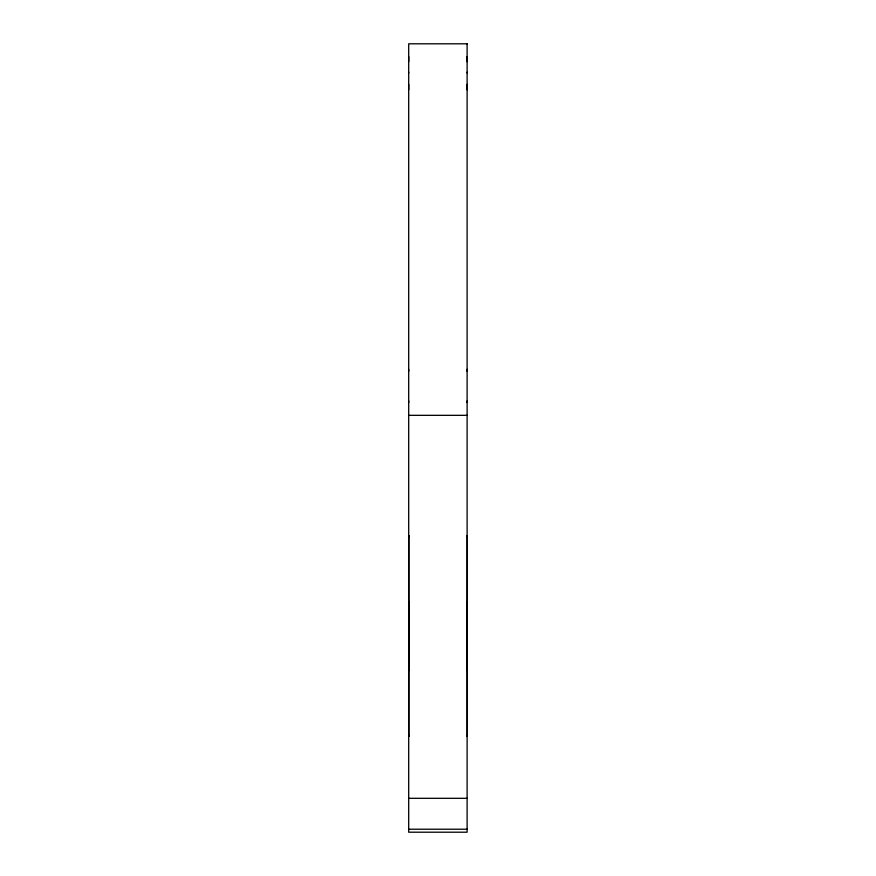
<?xml version="1.0" encoding="UTF-8"?>
<svg xmlns="http://www.w3.org/2000/svg" width="876" height="876" viewBox="0 0 876 876"><rect width="100%" height="100%" fill="white"/><g stroke="black" fill="none" stroke-linecap="round" stroke-linejoin="round"><path stroke-width="1.31" d="M408.698 402.478L408.698 400.89M408.698 371.358L408.698 369.3M408.698 89.812L408.698 84.326M408.698 73.004L408.698 72.204M408.698 61.692L408.698 56.568M467.116 402.478L467.116 400.89M467.116 371.358L467.116 369.3M467.116 89.812L467.116 84.326M467.116 73.004L467.116 72.204M467.116 61.692L467.116 56.568M408.862 735.303L408.862 736.453L408.862 601.549M467.28 735.303L467.28 736.453L467.28 601.549M408.698 415.334L467.116 415.334M408.698 798.31L467.116 798.31M408.698 829.222L467.116 829.222M467.28 536.747L467.28 535.608L467.28 670.512M408.862 536.747L408.862 535.608L408.862 670.512M467.116 43.8L408.698 43.8L408.698 832.2L467.116 832.2L467.116 43.8"/></g></svg>
